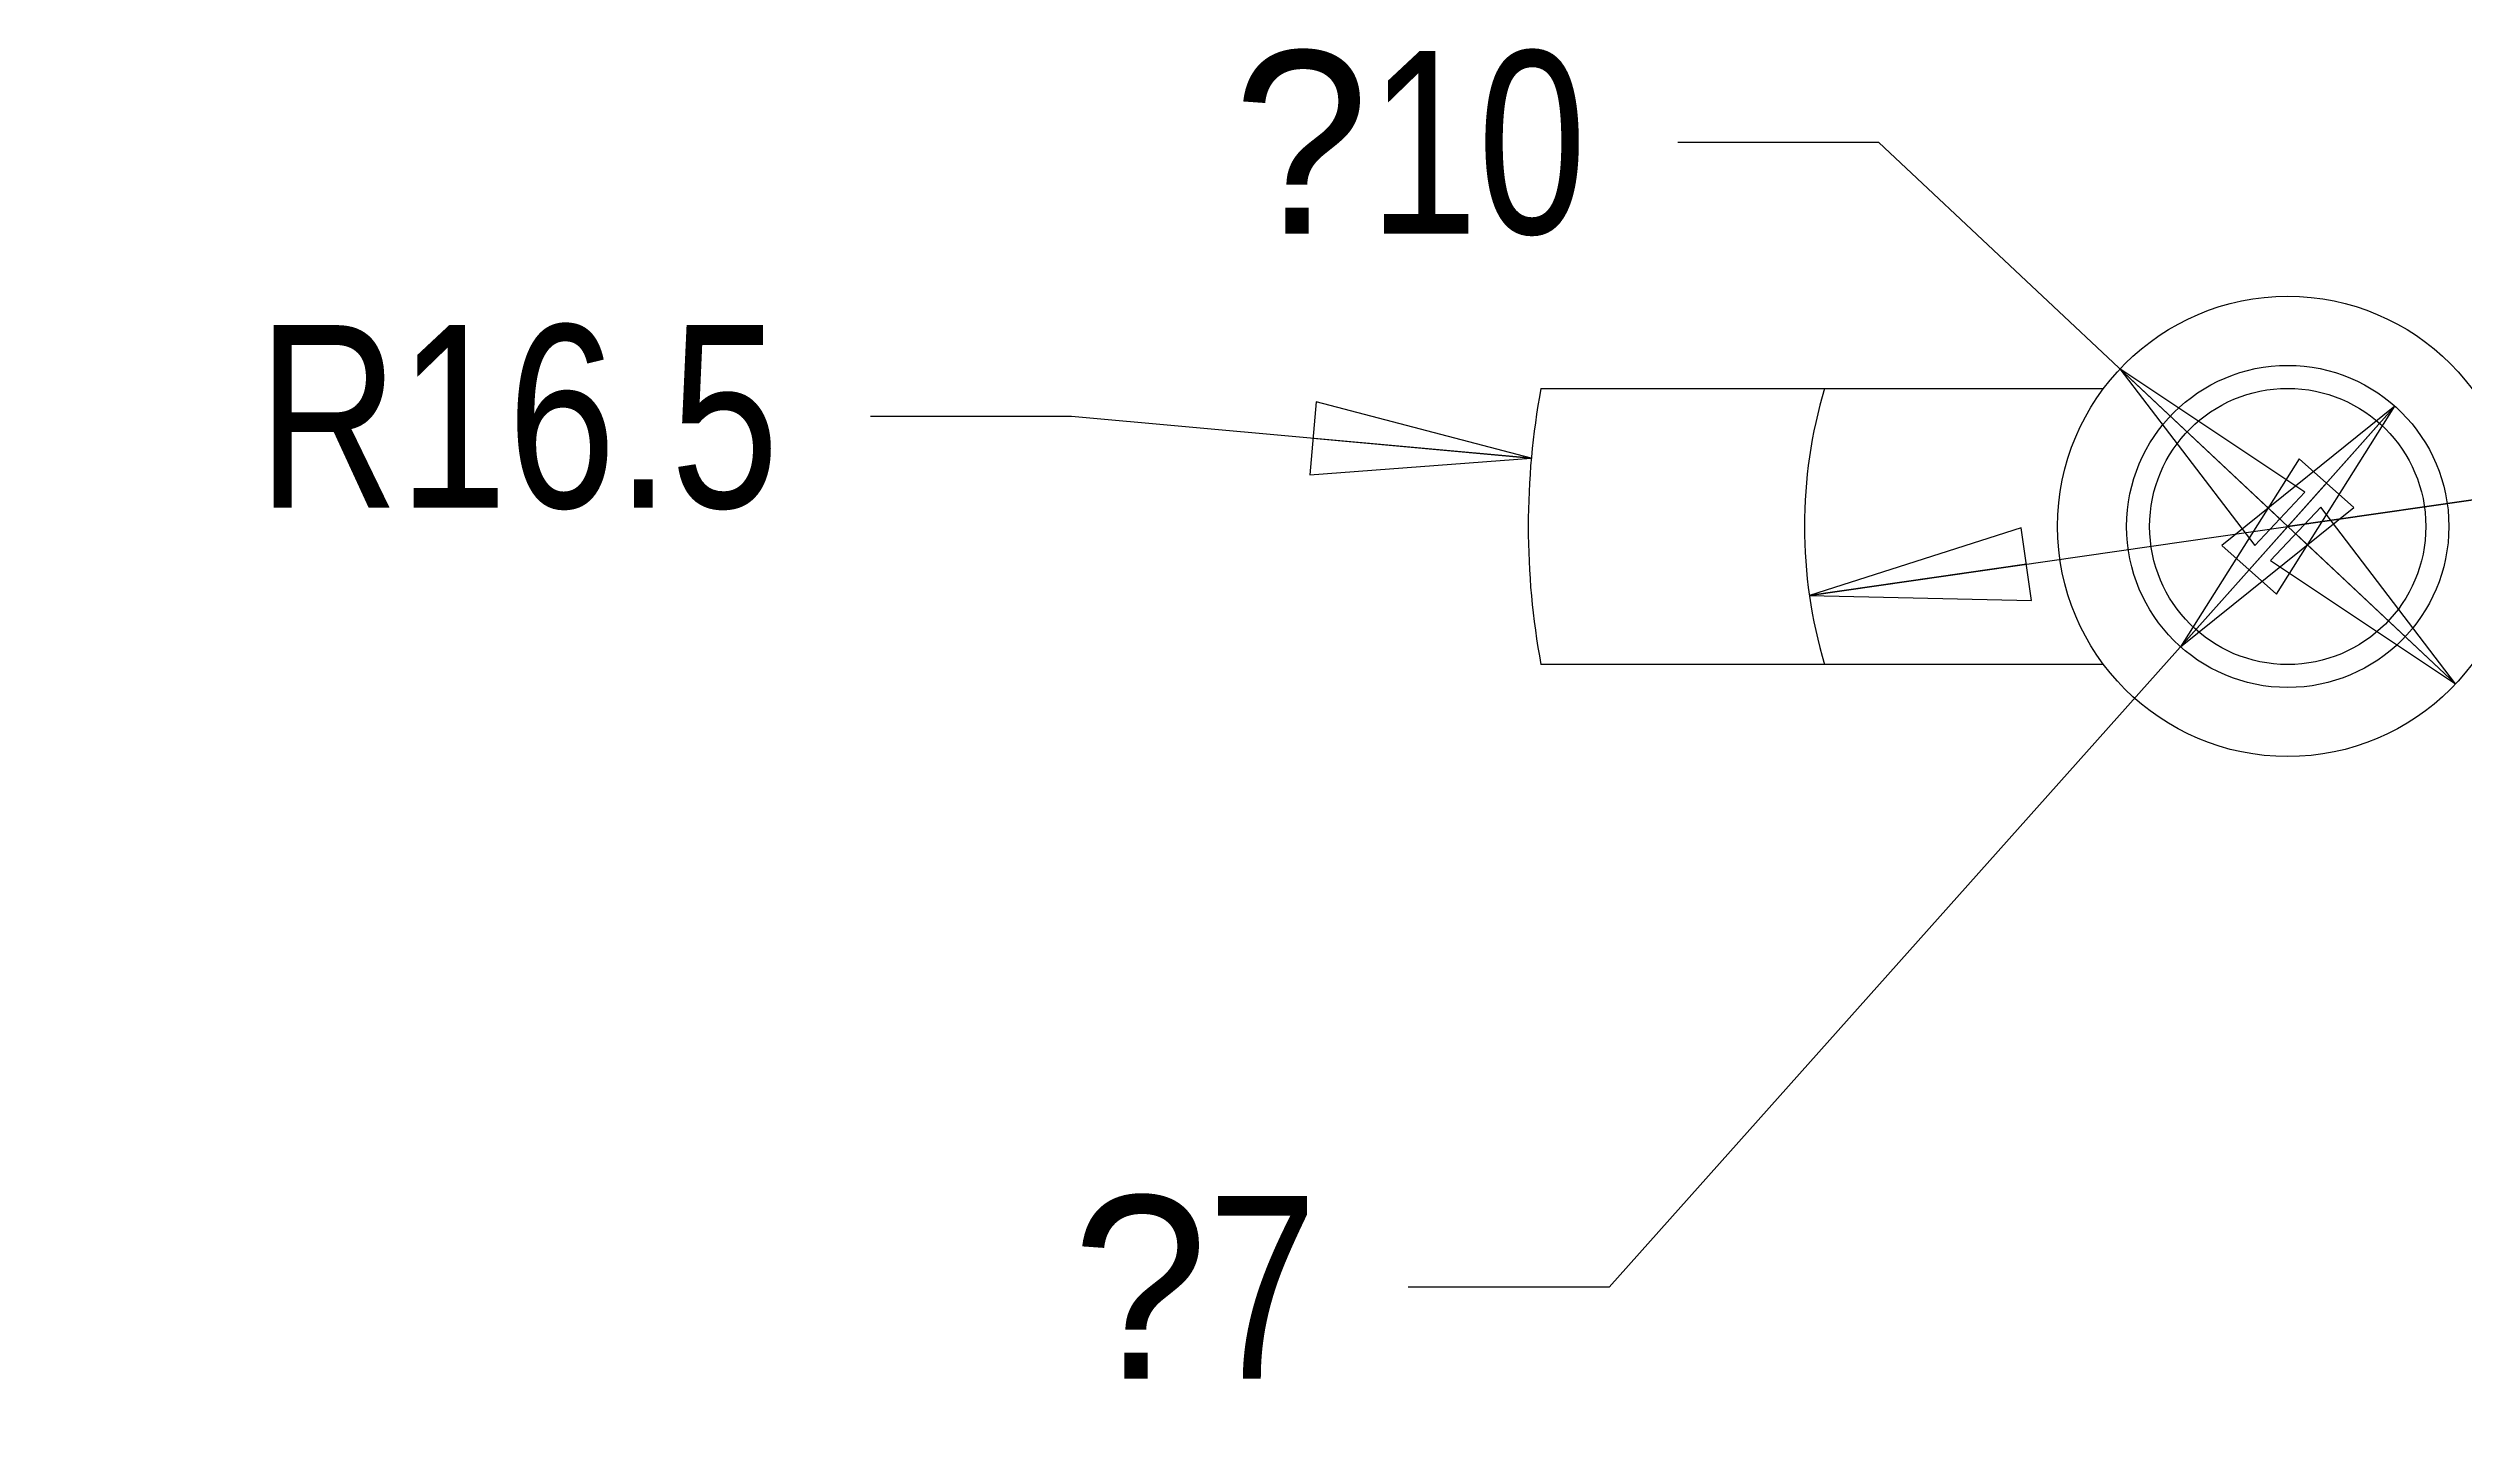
# Model space of a CAD drawing. Header units: millimetres. Extents: x 0 to 297, y 0 to 210.
# Drawn here: x 27.6 to 80.1, y 61.7 to 91.9 of the extents above; entities that cross this region are included whole.
import ezdxf

# ---------------------------------------------------------------- set-up
doc = ezdxf.new("R2010")
doc.units = ezdxf.units.MM
doc.header["$LTSCALE"] = 0.64311
doc.header["$MEASUREMENT"] = 0
doc.layers.get('0').update_dxf_attribs({"linetype": 'CONTINUOUS'})
doc.styles.get("Standard").update_dxf_attribs({"font": 'txt', "width": 0.8})
doc.styles.add('TEXTSTYLE_2', font='symbol_asme.ttf')
doc.dimstyles.new('DIMSTYLE_2', dxfattribs={"dimtxt": 0.15625, "dimasz": 0.1875, "dimexe": 0.125, "dimexo": 0.625, "dimtad": 1, "dimzin": 4, "dimtxsty": 'STANDARD', "dimblk": 'CLOSED', "dimblk1": 'CLOSED', "dimblk2": 'CLOSED', "dimcen": 2.5, "dimazin": 1, "dimtfac": 1, "dimtmove": 0, "dimatfit": 2, "dimldrblk": 'CLOSED', "dimtzin": 4})
doc.dimstyles.new('DIMSTYLE_3', dxfattribs={"dimtxt": 0.15625, "dimasz": 0.1875, "dimexe": 0.125, "dimexo": 0.625, "dimtad": 1, "dimzin": 4, "dimtxsty": 'STANDARD', "dimblk": 'CLOSED', "dimblk1": 'CLOSED', "dimblk2": 'CLOSED', "dimcen": 2.5, "dimazin": 1, "dimtfac": 1, "dimtmove": 0, "dimatfit": 3, "dimldrblk": 'CLOSED', "dimtzin": 4})

# ---------------------------------------------------------------- blocks, each defined once
blk = doc.blocks.new('_CLOSED')
at = {"color": 0, "linetype": 'ByBlock'}
for p, q in [((0, 0), (-1, 0.167)), ((-1, 0.167), (-1, -0.167)), ((-1, -0.167), (0, 0)), ((-1, 0), (0, 0))]:
    blk.add_line(p, q, dxfattribs=at)
blk = doc.blocks.new('*D2')
at = {"color": 2, "linetype": 'Continuous', "transparency": 16777216}
for p, q in [((78.609, 84.109), (76.279, 81.497)), ((76.279, 81.497), (61.534, 64.966)), ((73.949, 78.885), (76.279, 81.497)), ((61.534, 64.966), (57.169, 64.966))]:
    blk.add_line(p, q, dxfattribs=at)
at = {"color": 2, "linetype": 'Continuous', "transparency": 16777216, "xscale": 4.762499999999999, "yscale": 4.762499999999999, "zscale": 4.762499999999999}
for p, rotation in [((78.609, 84.109), 48.26795326759999), ((73.949, 78.885), -131.73204673240002)]:
    blk.add_blockref('_CLOSED', p, dxfattribs=dict(at, rotation=rotation))
at = {"color": 2, "linetype": 'Continuous', "transparency": 16777216, "insert": (55.184, 66.951), "char_height": 3.96875, "width": 7.85609, "attachment_point": 3, "line_spacing_factor": 0.9, "style": 'TEXTSTYLE_2'}
blk.add_mtext('?\\ftxt;{\\W0.8;7}', dxfattribs=at)
blk = doc.blocks.new('*D4')
at = {"color": 2, "linetype": 'Continuous', "transparency": 16777216}
for p, q in [((67.393, 89.842), (63.027, 89.842)), ((76.279, 81.497), (67.393, 89.842)), ((72.634, 84.92), (76.279, 81.497)), ((79.924, 78.074), (76.279, 81.497))]:
    blk.add_line(p, q, dxfattribs=at)
at = {"color": 2, "linetype": 'Continuous', "transparency": 16777216, "xscale": 4.762499999999999, "yscale": 4.762499999999999, "zscale": 4.762499999999999}
for p, rotation in [((72.634, 84.92), 136.8), ((79.924, 78.074), -43.19999999999997)]:
    blk.add_blockref('_CLOSED', p, dxfattribs=dict(at, rotation=rotation))
at = {"color": 2, "linetype": 'Continuous', "transparency": 16777216, "insert": (61.043, 91.826), "char_height": 3.96875, "width": 11.03109, "attachment_point": 3, "line_spacing_factor": 0.9, "style": 'TEXTSTYLE_2'}
blk.add_mtext('?\\ftxt;{\\W0.8;10}', dxfattribs=at)
blk = doc.blocks.new('*D6')
at = {"color": 2, "linetype": 'Continuous', "transparency": 16777216}
for p, q in [((49.853, 83.888), (45.487, 83.888)), ((59.846, 82.984), (49.853, 83.888))]:
    blk.add_line(p, q, dxfattribs=at)
at = {"color": 2, "linetype": 'Continuous', "transparency": 16777216, "xscale": 4.762499999999999, "yscale": 4.762499999999999, "zscale": 4.762499999999999, "rotation": -5.1693674599999735}
blk.add_blockref('_CLOSED', (59.846, 82.984), dxfattribs=at)
at = {"color": 2, "linetype": 'Continuous', "transparency": 16777216, "insert": (43.503, 85.872), "char_height": 3.9688, "width": 15.875, "attachment_point": 3, "line_spacing_factor": 0.9}
blk.add_mtext('R16.5', dxfattribs=at)
blk = doc.blocks.new('*D9')
at = {"color": 2, "linetype": 'Continuous', "transparency": 16777216}
for p, q in [((76.279, 81.497), (123.145, 88.262)), ((123.145, 88.262), (127.51, 88.262)), ((86.671, 82.997), (76.279, 81.497)), ((65.887, 79.997), (76.279, 81.497))]:
    blk.add_line(p, q, dxfattribs=at)
at = {"color": 2, "linetype": 'Continuous', "transparency": 16777216, "xscale": 4.762499999999999, "yscale": 4.762499999999999, "zscale": 4.762499999999999}
for p, rotation in [((86.671, 82.997), 8.214061570399998), ((65.887, 79.997), -171.78593842960004)]:
    blk.add_blockref('_CLOSED', p, dxfattribs=dict(at, rotation=rotation))
at = {"color": 2, "linetype": 'Continuous', "transparency": 16777216, "insert": (129.495, 90.247), "char_height": 3.96875, "width": 11.03109, "attachment_point": 1, "line_spacing_factor": 0.9, "style": 'TEXTSTYLE_2'}
blk.add_mtext('?\\ftxt;{\\W0.8;21}', dxfattribs=at)

msp = doc.modelspace()

# ---------------------------------------------------------------- linework, layer by layer
at = {"color": 7, "linetype": 'Continuous'}
for p, q in [((60.054, 84.497), (72.279, 84.497)), ((72.279, 78.497), (60.054, 78.497))]:
    msp.add_line(p, q, dxfattribs=at)
for radius in [5, 3.5, 3]:
    msp.add_circle((76.279, 81.497), radius, dxfattribs=at)
for radius, start, end in [(16.5, 169.5243, -169.5243), (10.5, 163.3985, -163.3985)]:
    msp.add_arc((76.279, 81.497), radius, start, end, dxfattribs=at)

# ---------------------------------------------------------------- dimensions: what is measured, and where the dimension line sits
at = {"color": 2, "linetype": 'Continuous'}
for p1, p2, picture, middle in [((72.634, 84.92), (79.924, 78.074), '*D4', (55.527, 89.842)), ((86.671, 82.997), (65.887, 79.997), '*D9', (135.01, 88.262)), ((73.949, 78.885), (78.609, 84.109), '*D2', (51.256, 64.966))]:
    dim = msp.add_diameter_dim_2p(p1=p1, p2=p2, text='{\\fSymbol_ASME;\\W1.0;?}<>', dimstyle='DIMSTYLE_2', dxfattribs=at)
    dim.commit()
    dim.dimension.update_dxf_attribs({"geometry": picture, "text_midpoint": middle, "dimtype": 163})
dim = msp.add_radius_dim(center=(76.279, 81.497), mpoint=(59.846, 82.984), text='R<>', dimstyle='DIMSTYLE_3', dxfattribs=at)
dim.commit()
dim.dimension.update_dxf_attribs({"geometry": '*D6', "text_midpoint": (35.565, 83.888), "dimtype": 164})

doc.saveas('drawing.dxf')
